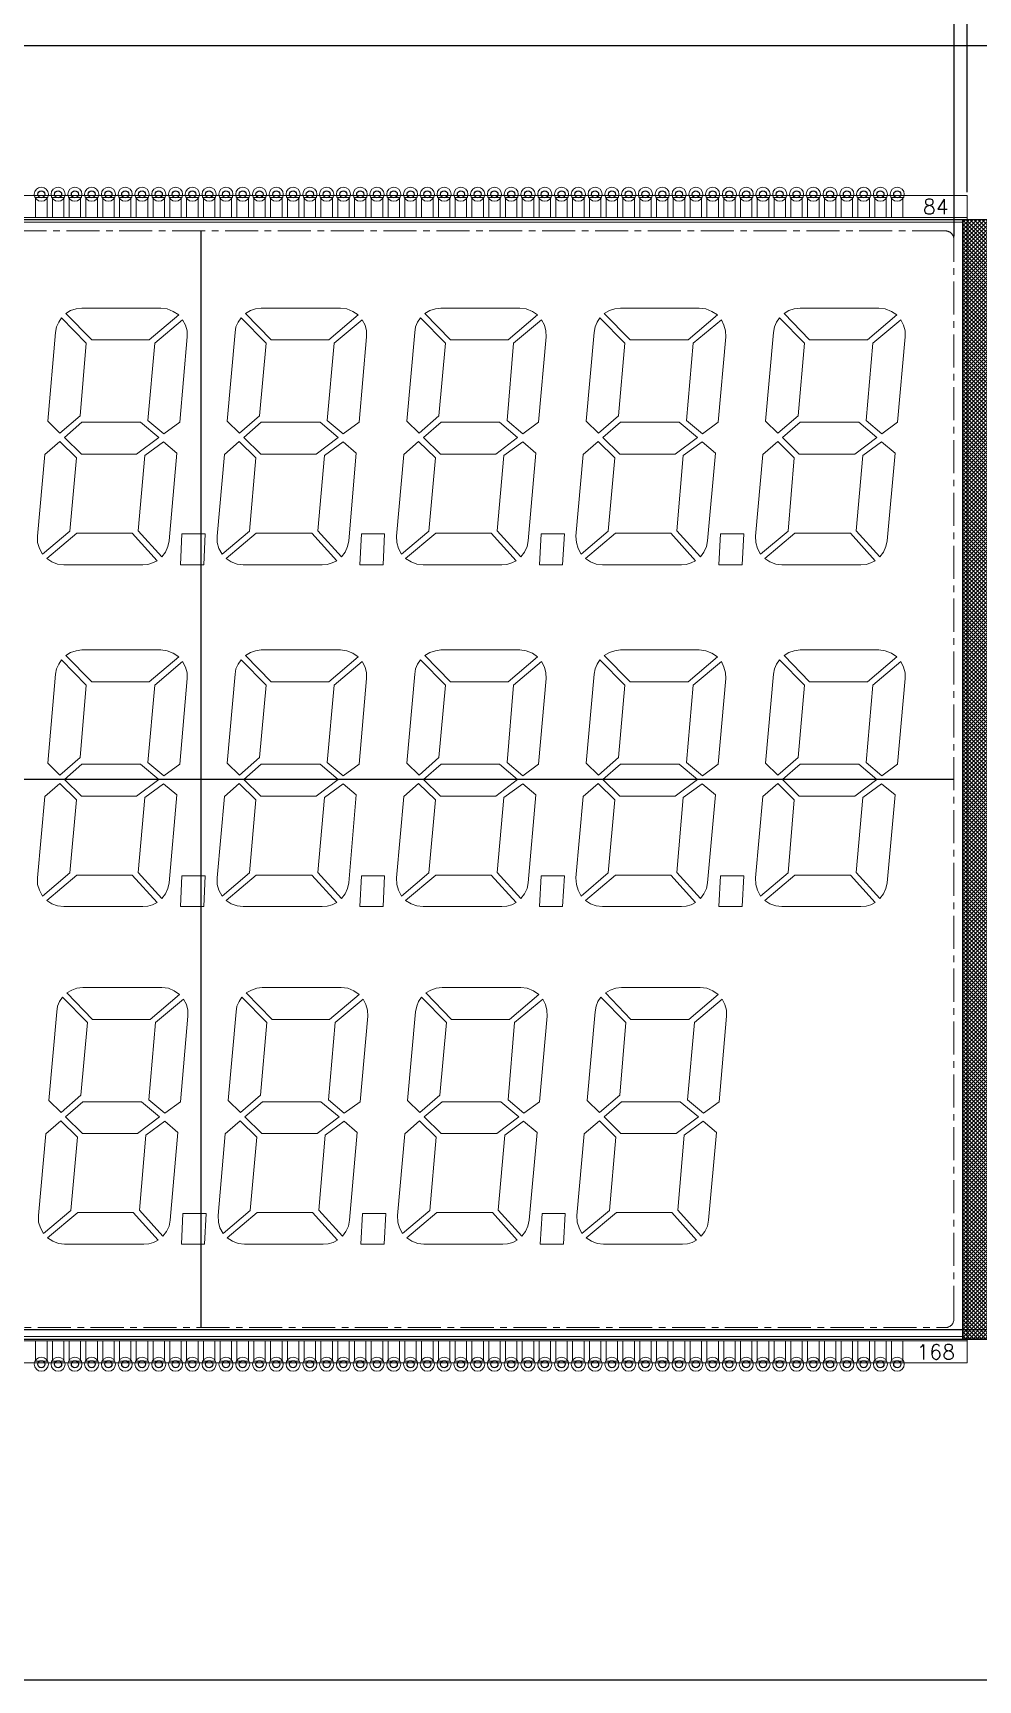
# Model space of a CAD drawing. Header units: millimetres. Extents: x 177 to 2090, y 1120 to 1614.
# Drawn here: x 426.7 to 533.9, y 1328.9 to 1515.9 of the extents above; entities that cross this region are included whole.
import ezdxf
from ezdxf.enums import TextEntityAlignment as Align

# ---------------------------------------------------------------- set-up
doc = ezdxf.new("R2010")
doc.units = ezdxf.units.MM
doc.header["$LTSCALE"] = 3
doc.header["$PDMODE"] = 35
doc.linetypes.add('CENTER', pattern=[2, 1.25, -0.25, 0.25, -0.25])
doc.layers.get('0').update_dxf_attribs({"lineweight": 15})
for name, color, linetype in [('BL', 2, 'Continuous'), ('DIM', 4, 'Continuous'), ('PCB', 3, 'Continuous')]:
    doc.layers.add(name, color=color, linetype=linetype)
doc.styles.add('romans', font='romans.shx')
doc.dimstyles.new('DIM', dxfattribs={"dimtxt": 0.65, "dimasz": 0.52, "dimexe": 0.1625, "dimexo": 0.1625, "dimgap": 0.2, "dimtad": 0, "dimzin": 0, "dimdsep": 46, "dimtxsty": 'romans', "dimcen": 0, "dimclrd": 256, "dimclre": 256, "dimclrt": 256, "dimadec": 0, "dimazin": 0, "dimtfac": 1, "dimtofl": 0, "dimtmove": 0, "dimatfit": 0, "dimfxl": 0, "dimtolj": 1, "dimtzin": 0, "dimlwd": -1, "dimlwe": -1, "dimarcsym": 0})

# ---------------------------------------------------------------- blocks, each defined once
blk = doc.blocks.new('*D77')
at = {"layer": 'Defpoints', "color": 0, "ltscale": 0.5}
for p in [(531.21, 1520.69), (360.21, 1492.43), (531.21, 1492.43)]:
    blk.add_point(p, dxfattribs=at)
at = {"layer": 'DIM', "ltscale": 0.5}
for p, q in [((360.21, 1492.81), (360.21, 1521.06)), ((361.41, 1520.69), (441.8, 1520.69)), ((530.01, 1520.69), (449.61, 1520.69)), ((531.21, 1492.81), (531.21, 1521.06))]:
    blk.add_line(p, q, dxfattribs=at)
for points in [[(361.41, 1520.89), (361.41, 1520.49), (360.21, 1520.69)], [(530.01, 1520.89), (530.01, 1520.49), (531.21, 1520.69)]]:
    blk.add_solid(points, dxfattribs=at)
at = {"layer": 'DIM', "ltscale": 0.5, "insert": (445.71, 1520.69), "char_height": 1.5, "attachment_point": 5, "style": 'romans'}
blk.add_mtext('\\A1;171.00', dxfattribs=at)
blk = doc.blocks.new('*D78')
at = {"layer": 'Defpoints', "color": 0, "ltscale": 0.5}
for p in [(532.71, 1527.43), (358.71, 1497.43), (532.71, 1497.43)]:
    blk.add_point(p, dxfattribs=at)
at = {"layer": 'DIM', "ltscale": 0.5}
for p, q in [((358.71, 1497.81), (358.71, 1527.81)), ((532.71, 1497.81), (532.71, 1527.81)), ((359.91, 1527.43), (441.8, 1527.43)), ((531.51, 1527.43), (449.61, 1527.43))]:
    blk.add_line(p, q, dxfattribs=at)
for points in [[(359.91, 1527.63), (359.91, 1527.23), (358.71, 1527.43)], [(531.51, 1527.63), (531.51, 1527.23), (532.71, 1527.43)]]:
    blk.add_solid(points, dxfattribs=at)
at = {"layer": 'DIM', "ltscale": 0.5, "insert": (445.71, 1527.43), "char_height": 1.5, "attachment_point": 5, "style": 'romans'}
blk.add_mtext('\\A1;174.00', dxfattribs=at)
blk = doc.blocks.new('*D79')
at = {"layer": 'Defpoints', "color": 0, "ltscale": 0.5}
for p in [(546.71, 1530.95), (344.71, 1514.43), (546.71, 1514.43)]:
    blk.add_point(p, dxfattribs=at)
at = {"layer": 'DIM', "ltscale": 0.5}
for p, q in [((344.71, 1514.81), (344.71, 1531.32)), ((546.71, 1514.81), (546.71, 1531.32)), ((345.91, 1530.95), (441.69, 1530.95)), ((545.51, 1530.95), (449.72, 1530.95))]:
    blk.add_line(p, q, dxfattribs=at)
for points in [[(345.91, 1531.15), (345.91, 1530.75), (344.71, 1530.95)], [(545.51, 1531.15), (545.51, 1530.75), (546.71, 1530.95)]]:
    blk.add_solid(points, dxfattribs=at)
at = {"layer": 'DIM', "ltscale": 0.5, "insert": (445.71, 1530.95), "char_height": 1.5, "attachment_point": 5, "style": 'romans'}
blk.add_mtext('\\A1;202.00', dxfattribs=at)
blk = doc.blocks.new('*D84')
at = {"layer": 'Defpoints', "color": 0, "ltscale": 0.5}
for p in [(543.21, 1524), (348.21, 1494.73), (543.21, 1494.73)]:
    blk.add_point(p, dxfattribs=at)
at = {"layer": 'DIM', "ltscale": 0.5}
for p, q in [((348.21, 1495.11), (348.21, 1524.37)), ((349.41, 1524), (441.8, 1524)), ((542.01, 1524), (449.61, 1524)), ((543.21, 1495.11), (543.21, 1524.37))]:
    blk.add_line(p, q, dxfattribs=at)
for points in [[(349.41, 1524.2), (349.41, 1523.8), (348.21, 1524)], [(542.01, 1524.2), (542.01, 1523.8), (543.21, 1524)]]:
    blk.add_solid(points, dxfattribs=at)
at = {"layer": 'DIM', "ltscale": 0.5, "insert": (445.71, 1524), "char_height": 1.5, "attachment_point": 5, "style": 'romans'}
blk.add_mtext('\\A1;195.00', dxfattribs=at)

msp = doc.modelspace()

# ---------------------------------------------------------------- hatches: boundary and pattern name
at = {"layer": 'BL', "ltscale": 0.5}
h = msp.add_hatch(dxfattribs=at)
h.set_pattern_fill('ANSI37', color=6, scale=0.1, style=0)
h.paths.add_polyline_path([(359.207, 1367.634), (348.207, 1367.634), (348.207, 1494.734), (359.207, 1494.734)])
h.paths.add_polyline_path([(532.207, 1494.734), (543.207, 1494.734), (543.207, 1367.634), (532.207, 1367.634)])

# ---------------------------------------------------------------- linework, layer by layer
for p, q in [((358.707, 1497.434), (532.707, 1497.434)), ((532.707, 1497.434), (532.707, 1364.934)), ((532.707, 1364.934), (358.707, 1364.934))]:
    msp.add_line(p, q)
for points in [[(426.957, 1497.234), (426.957, 1494.934), (428.257, 1494.934), (428.257, 1497.234)], [(428.862, 1497.234), (428.862, 1494.934), (430.162, 1494.934), (430.162, 1497.234)], [(430.767, 1497.234), (430.767, 1494.934), (432.067, 1494.934), (432.067, 1497.234)], [(432.672, 1497.234), (432.672, 1494.934), (433.972, 1494.934), (433.972, 1497.234)], [(434.577, 1497.234), (434.577, 1494.934), (435.877, 1494.934), (435.877, 1497.234)], [(436.482, 1497.234), (436.482, 1494.934), (437.782, 1494.934), (437.782, 1497.234)], [(438.387, 1497.234), (438.387, 1494.934), (439.687, 1494.934), (439.687, 1497.234)], [(440.292, 1497.234), (440.292, 1494.934), (441.592, 1494.934), (441.592, 1497.234)], [(442.197, 1497.234), (442.197, 1494.934), (443.497, 1494.934), (443.497, 1497.234)], [(444.102, 1497.234), (444.102, 1494.934), (445.402, 1494.934), (445.402, 1497.234)], [(446.007, 1497.234), (446.007, 1494.934), (447.307, 1494.934), (447.307, 1497.234)], [(447.912, 1497.234), (447.912, 1494.934), (449.212, 1494.934), (449.212, 1497.234)], [(449.817, 1497.234), (449.817, 1494.934), (451.117, 1494.934), (451.117, 1497.234)], [(451.722, 1497.234), (451.722, 1494.934), (453.022, 1494.934), (453.022, 1497.234)], [(453.627, 1497.234), (453.627, 1494.934), (454.927, 1494.934), (454.927, 1497.234)], [(455.532, 1497.234), (455.532, 1494.934), (456.832, 1494.934), (456.832, 1497.234)], [(457.437, 1497.234), (457.437, 1494.934), (458.737, 1494.934), (458.737, 1497.234)], [(459.342, 1497.234), (459.342, 1494.934), (460.642, 1494.934), (460.642, 1497.234)], [(461.247, 1497.234), (461.247, 1494.934), (462.547, 1494.934), (462.547, 1497.234)], [(463.152, 1497.234), (463.152, 1494.934), (464.452, 1494.934), (464.452, 1497.234)], [(465.057, 1497.234), (465.057, 1494.934), (466.357, 1494.934), (466.357, 1497.234)], [(466.962, 1497.234), (466.962, 1494.934), (468.262, 1494.934), (468.262, 1497.234)], [(468.867, 1497.234), (468.867, 1494.934), (470.167, 1494.934), (470.167, 1497.234)], [(470.772, 1497.234), (470.772, 1494.934), (472.072, 1494.934), (472.072, 1497.234)], [(472.677, 1497.234), (472.677, 1494.934), (473.977, 1494.934), (473.977, 1497.234)], [(474.582, 1497.234), (474.582, 1494.934), (475.882, 1494.934), (475.882, 1497.234)], [(476.487, 1497.234), (476.487, 1494.934), (477.787, 1494.934), (477.787, 1497.234)], [(478.392, 1497.234), (478.392, 1494.934), (479.692, 1494.934), (479.692, 1497.234)], [(480.297, 1497.234), (480.297, 1494.934), (481.597, 1494.934), (481.597, 1497.234)], [(482.202, 1497.234), (482.202, 1494.934), (483.502, 1494.934), (483.502, 1497.234)], [(484.107, 1497.234), (484.107, 1494.934), (485.407, 1494.934), (485.407, 1497.234)], [(486.012, 1497.234), (486.012, 1494.934), (487.312, 1494.934), (487.312, 1497.234)], [(487.917, 1497.234), (487.917, 1494.934), (489.217, 1494.934), (489.217, 1497.234)], [(489.822, 1497.234), (489.822, 1494.934), (491.122, 1494.934), (491.122, 1497.234)], [(491.727, 1497.234), (491.727, 1494.934), (493.027, 1494.934), (493.027, 1497.234)], [(493.632, 1497.234), (493.632, 1494.934), (494.932, 1494.934), (494.932, 1497.234)], [(495.537, 1497.234), (495.537, 1494.934), (496.837, 1494.934), (496.837, 1497.234)], [(497.442, 1497.234), (497.442, 1494.934), (498.742, 1494.934), (498.742, 1497.234)], [(499.347, 1497.234), (499.347, 1494.934), (500.647, 1494.934), (500.647, 1497.234)], [(501.252, 1497.234), (501.252, 1494.934), (502.552, 1494.934), (502.552, 1497.234)], [(503.157, 1497.234), (503.157, 1494.934), (504.457, 1494.934), (504.457, 1497.234)], [(505.062, 1497.234), (505.062, 1494.934), (506.362, 1494.934), (506.362, 1497.234)], [(506.967, 1497.234), (506.967, 1494.934), (508.267, 1494.934), (508.267, 1497.234)], [(508.872, 1497.234), (508.872, 1494.934), (510.172, 1494.934), (510.172, 1497.234)], [(510.777, 1497.234), (510.777, 1494.934), (512.077, 1494.934), (512.077, 1497.234)], [(512.682, 1497.234), (512.682, 1494.934), (513.982, 1494.934), (513.982, 1497.234)], [(514.587, 1497.234), (514.587, 1494.934), (515.887, 1494.934), (515.887, 1497.234)], [(516.492, 1497.234), (516.492, 1494.934), (517.792, 1494.934), (517.792, 1497.234)], [(518.397, 1497.234), (518.397, 1494.934), (519.697, 1494.934), (519.697, 1497.234)], [(520.302, 1497.234), (520.302, 1494.934), (521.602, 1494.934), (521.602, 1497.234)], [(522.207, 1497.234), (522.207, 1494.934), (523.507, 1494.934), (523.507, 1497.234)], [(524.112, 1497.234), (524.112, 1494.934), (525.412, 1494.934), (525.412, 1497.234)], [(359.207, 1367.934), (359.207, 1494.434), (532.207, 1494.434), (532.207, 1367.934)], [(442.58, 1484.295), (441.88, 1484.583), (441.181, 1484.665), (432.21, 1484.665), (431.551, 1484.583), (430.934, 1484.377), (430.399, 1484.048), (433.321, 1481.044), (439.864, 1481.044), (443.197, 1483.883)], [(463.567, 1483.883), (462.95, 1484.295), (462.291, 1484.583), (461.55, 1484.665), (452.58, 1484.665), (451.921, 1484.583), (451.345, 1484.377), (450.769, 1484.048), (453.691, 1481.044), (460.234, 1481.044)], [(483.361, 1484.295), (482.661, 1484.583), (481.92, 1484.665), (472.949, 1484.665), (472.332, 1484.583), (471.715, 1484.377), (471.139, 1484.048), (474.06, 1481.044), (480.603, 1481.044), (483.937, 1483.883)], [(503.731, 1484.295), (503.031, 1484.583), (502.29, 1484.665), (493.36, 1484.665), (492.702, 1484.583), (492.085, 1484.377), (491.508, 1484.048), (494.43, 1481.044), (501.015, 1481.044), (504.348, 1483.883)], [(524.1, 1484.295), (523.401, 1484.583), (522.66, 1484.665), (513.73, 1484.665), (513.072, 1484.583), (512.454, 1484.377), (511.92, 1484.048), (514.8, 1481.044), (521.384, 1481.044), (524.717, 1483.883)], [(428.341, 1471.826), (429.699, 1470.468), (432.004, 1472.443), (432.703, 1480.674), (429.905, 1483.554), (429.576, 1483.06), (429.329, 1482.525), (429.206, 1481.908)], [(439.699, 1471.908), (440.481, 1480.674), (443.65, 1483.348), (443.979, 1482.731), (444.143, 1482.073), (444.143, 1481.414), (443.32, 1471.703), (441.51, 1470.386)], [(452.374, 1472.443), (453.114, 1480.674), (450.275, 1483.554), (449.946, 1483.06), (449.699, 1482.525), (449.617, 1481.908), (448.711, 1471.826), (450.11, 1470.468)], [(463.69, 1471.703), (461.88, 1470.386), (460.069, 1471.908), (460.851, 1480.674), (464.02, 1483.348), (464.349, 1482.731), (464.513, 1482.073), (464.513, 1481.414)], [(469.081, 1471.826), (470.48, 1470.468), (472.744, 1472.443), (473.484, 1480.674), (470.645, 1483.554), (470.316, 1483.06), (470.069, 1482.525), (469.986, 1481.908)], [(480.48, 1471.908), (481.221, 1480.674), (484.389, 1483.348), (484.719, 1482.731), (484.883, 1482.073), (484.924, 1481.414), (484.06, 1471.703), (482.249, 1470.386)], [(493.114, 1472.443), (493.854, 1480.674), (491.015, 1483.554), (490.686, 1483.06), (490.48, 1482.525), (490.356, 1481.908), (489.451, 1471.826), (490.85, 1470.468)], [(500.85, 1471.908), (501.591, 1480.674), (504.801, 1483.348), (505.089, 1482.731), (505.253, 1482.073), (505.294, 1481.414), (504.43, 1471.703), (502.661, 1470.386)], [(513.524, 1472.443), (514.224, 1480.674), (511.384, 1483.554), (511.055, 1483.06), (510.85, 1482.525), (510.726, 1481.908), (509.821, 1471.826), (511.22, 1470.468)], [(524.8, 1471.703), (523.03, 1470.386), (521.22, 1471.908), (522.001, 1480.674), (525.17, 1483.348), (525.458, 1482.731), (525.664, 1482.073), (525.664, 1481.414)], [(438.876, 1471.703), (432.21, 1471.703), (430.234, 1469.974), (432.168, 1468.081), (438.423, 1468.081), (440.934, 1469.974)], [(459.246, 1471.703), (452.58, 1471.703), (450.604, 1469.974), (452.538, 1468.081), (458.793, 1468.081), (461.304, 1469.974)], [(479.616, 1471.703), (472.991, 1471.703), (470.974, 1469.974), (472.908, 1468.081), (479.204, 1468.081), (481.673, 1469.974)], [(500.027, 1471.703), (493.36, 1471.703), (491.344, 1469.974), (493.278, 1468.081), (499.574, 1468.081), (502.084, 1469.974)], [(520.397, 1471.703), (513.73, 1471.703), (511.755, 1469.974), (513.648, 1468.081), (519.944, 1468.081), (522.454, 1469.974)], [(427.724, 1456.723), (427.395, 1457.382), (427.189, 1458.04), (427.189, 1458.781), (428.012, 1468.04), (429.699, 1469.521), (431.592, 1467.67), (430.852, 1459.357)], [(442.991, 1468.205), (441.469, 1469.48), (439.37, 1467.917), (438.588, 1459.398), (441.304, 1456.435), (441.716, 1456.97), (441.962, 1457.588), (442.127, 1458.246)], [(448.135, 1456.723), (447.765, 1457.382), (447.559, 1458.04), (447.559, 1458.781), (448.382, 1468.04), (450.069, 1469.521), (451.962, 1467.67), (451.222, 1459.357)], [(463.361, 1468.205), (461.88, 1469.48), (459.74, 1467.917), (458.999, 1459.398), (461.674, 1456.435), (462.085, 1456.97), (462.373, 1457.588), (462.497, 1458.246)], [(468.505, 1456.723), (468.135, 1457.382), (467.97, 1458.04), (467.929, 1458.781), (468.752, 1468.04), (470.439, 1469.521), (472.332, 1467.67), (471.591, 1459.357)], [(483.731, 1468.205), (482.249, 1469.48), (480.11, 1467.917), (479.369, 1459.398), (482.044, 1456.435), (482.455, 1456.97), (482.743, 1457.588), (482.867, 1458.246)], [(488.875, 1456.723), (488.546, 1457.382), (488.34, 1458.04), (488.299, 1458.781), (489.122, 1468.04), (490.809, 1469.521), (492.702, 1467.67), (491.961, 1459.357)], [(504.142, 1468.205), (502.619, 1469.48), (500.479, 1467.917), (499.739, 1459.398), (502.413, 1456.435), (502.825, 1456.97), (503.113, 1457.588), (503.237, 1458.246)], [(509.245, 1456.723), (508.916, 1457.382), (508.71, 1458.04), (508.669, 1458.781), (509.492, 1468.04), (511.22, 1469.521), (513.072, 1467.67), (512.372, 1459.357)], [(522.783, 1456.435), (523.195, 1456.97), (523.483, 1457.588), (523.607, 1458.246), (524.512, 1468.205), (522.989, 1469.48), (520.849, 1467.917), (520.109, 1459.398)], [(430.152, 1455.53), (439.123, 1455.53), (439.699, 1455.571), (440.234, 1455.736), (440.769, 1455.983), (437.93, 1459.11), (431.633, 1459.11), (428.218, 1456.23), (428.794, 1455.859), (429.452, 1455.612)], [(446.201, 1459.028), (446.036, 1455.53), (443.403, 1455.53), (443.567, 1459.028)], [(460.604, 1455.736), (461.139, 1455.983), (458.299, 1459.11), (452.003, 1459.11), (448.588, 1456.23), (449.164, 1455.859), (449.822, 1455.612), (450.522, 1455.53), (459.493, 1455.53), (460.069, 1455.571)], [(466.571, 1459.028), (466.406, 1455.53), (463.773, 1455.53), (463.937, 1459.028)], [(470.933, 1455.53), (479.863, 1455.53), (480.439, 1455.571), (481.015, 1455.736), (481.509, 1455.983), (478.669, 1459.11), (472.373, 1459.11), (468.958, 1456.23), (469.575, 1455.859), (470.233, 1455.612)], [(486.982, 1459.028), (486.776, 1455.53), (484.143, 1455.53), (484.348, 1459.028)], [(491.303, 1455.53), (500.274, 1455.53), (500.809, 1455.571), (501.385, 1455.736), (501.879, 1455.983), (499.08, 1459.11), (492.784, 1459.11), (489.369, 1456.23), (489.945, 1455.859), (490.603, 1455.612)], [(507.352, 1459.028), (507.146, 1455.53), (504.512, 1455.53), (504.718, 1459.028)], [(511.672, 1455.53), (520.643, 1455.53), (521.22, 1455.571), (521.755, 1455.736), (522.249, 1455.983), (519.45, 1459.11), (513.154, 1459.11), (509.738, 1456.23), (510.314, 1455.859), (510.973, 1455.612)], [(442.58, 1445.489), (441.88, 1445.777), (441.181, 1445.859), (432.21, 1445.859), (431.551, 1445.777), (430.934, 1445.571), (430.399, 1445.242), (433.321, 1442.238), (439.864, 1442.238), (443.197, 1445.077)], [(463.567, 1445.077), (462.95, 1445.489), (462.291, 1445.777), (461.55, 1445.859), (452.58, 1445.859), (451.921, 1445.777), (451.345, 1445.571), (450.769, 1445.242), (453.691, 1442.238), (460.234, 1442.238)], [(483.361, 1445.489), (482.661, 1445.777), (481.92, 1445.859), (472.949, 1445.859), (472.332, 1445.777), (471.715, 1445.571), (471.139, 1445.242), (474.06, 1442.238), (480.603, 1442.238), (483.937, 1445.077)], [(503.731, 1445.489), (503.031, 1445.777), (502.29, 1445.859), (493.36, 1445.859), (492.702, 1445.777), (492.085, 1445.571), (491.508, 1445.242), (494.43, 1442.238), (501.015, 1442.238), (504.348, 1445.077)], [(524.1, 1445.489), (523.401, 1445.777), (522.66, 1445.859), (513.73, 1445.859), (513.072, 1445.777), (512.454, 1445.571), (511.92, 1445.242), (514.8, 1442.238), (521.384, 1442.238), (524.717, 1445.077)], [(428.341, 1433.02), (429.699, 1431.662), (432.004, 1433.638), (432.703, 1441.868), (429.905, 1444.748), (429.576, 1444.255), (429.329, 1443.719), (429.206, 1443.102)], [(439.699, 1433.102), (440.481, 1441.868), (443.65, 1444.543), (443.979, 1443.925), (444.143, 1443.267), (444.143, 1442.609), (443.32, 1432.897), (441.51, 1431.58)], [(452.374, 1433.638), (453.114, 1441.868), (450.275, 1444.748), (449.946, 1444.255), (449.699, 1443.719), (449.617, 1443.102), (448.711, 1433.02), (450.11, 1431.662)], [(463.69, 1432.897), (461.88, 1431.58), (460.069, 1433.102), (460.851, 1441.868), (464.02, 1444.543), (464.349, 1443.925), (464.513, 1443.267), (464.513, 1442.609)], [(469.081, 1433.02), (470.48, 1431.662), (472.744, 1433.638), (473.484, 1441.868), (470.645, 1444.748), (470.316, 1444.255), (470.069, 1443.719), (469.986, 1443.102)], [(480.48, 1433.102), (481.221, 1441.868), (484.389, 1444.543), (484.719, 1443.925), (484.883, 1443.267), (484.924, 1442.609), (484.06, 1432.897), (482.249, 1431.58)], [(493.114, 1433.638), (493.854, 1441.868), (491.015, 1444.748), (490.686, 1444.255), (490.48, 1443.719), (490.356, 1443.102), (489.451, 1433.02), (490.85, 1431.662)], [(500.85, 1433.102), (501.591, 1441.868), (504.801, 1444.543), (505.089, 1443.925), (505.253, 1443.267), (505.294, 1442.609), (504.43, 1432.897), (502.661, 1431.58)], [(513.524, 1433.638), (514.224, 1441.868), (511.384, 1444.748), (511.055, 1444.255), (510.85, 1443.719), (510.726, 1443.102), (509.821, 1433.02), (511.22, 1431.662)], [(524.8, 1432.897), (523.03, 1431.58), (521.22, 1433.102), (522.001, 1441.868), (525.17, 1444.543), (525.458, 1443.925), (525.664, 1443.267), (525.664, 1442.609)], [(438.876, 1432.897), (432.21, 1432.897), (430.234, 1431.168), (432.168, 1429.275), (438.423, 1429.275), (440.934, 1431.168)], [(459.246, 1432.897), (452.58, 1432.897), (450.604, 1431.168), (452.538, 1429.275), (458.793, 1429.275), (461.304, 1431.168)], [(479.616, 1432.897), (472.991, 1432.897), (470.974, 1431.168), (472.908, 1429.275), (479.204, 1429.275), (481.673, 1431.168)], [(500.027, 1432.897), (493.36, 1432.897), (491.344, 1431.168), (493.278, 1429.275), (499.574, 1429.275), (502.084, 1431.168)], [(520.397, 1432.897), (513.73, 1432.897), (511.755, 1431.168), (513.648, 1429.275), (519.944, 1429.275), (522.454, 1431.168)], [(427.724, 1417.918), (427.395, 1418.576), (427.189, 1419.235), (427.189, 1419.975), (428.012, 1429.234), (429.699, 1430.716), (431.592, 1428.864), (430.852, 1420.551)], [(442.991, 1429.399), (441.469, 1430.675), (439.37, 1429.111), (438.588, 1420.593), (441.304, 1417.63), (441.716, 1418.165), (441.962, 1418.782), (442.127, 1419.44)], [(448.135, 1417.918), (447.765, 1418.576), (447.559, 1419.235), (447.559, 1419.975), (448.382, 1429.234), (450.069, 1430.716), (451.962, 1428.864), (451.222, 1420.551)], [(463.361, 1429.399), (461.88, 1430.675), (459.74, 1429.111), (458.999, 1420.593), (461.674, 1417.63), (462.085, 1418.165), (462.373, 1418.782), (462.497, 1419.44)], [(468.505, 1417.918), (468.135, 1418.576), (467.97, 1419.235), (467.929, 1419.975), (468.752, 1429.234), (470.439, 1430.716), (472.332, 1428.864), (471.591, 1420.551)], [(483.731, 1429.399), (482.249, 1430.675), (480.11, 1429.111), (479.369, 1420.593), (482.044, 1417.63), (482.455, 1418.165), (482.743, 1418.782), (482.867, 1419.44)], [(488.875, 1417.918), (488.546, 1418.576), (488.34, 1419.235), (488.299, 1419.975), (489.122, 1429.234), (490.809, 1430.716), (492.702, 1428.864), (491.961, 1420.551)], [(504.142, 1429.399), (502.619, 1430.675), (500.479, 1429.111), (499.739, 1420.593), (502.413, 1417.63), (502.825, 1418.165), (503.113, 1418.782), (503.237, 1419.44)], [(509.245, 1417.918), (508.916, 1418.576), (508.71, 1419.235), (508.669, 1419.975), (509.492, 1429.234), (511.22, 1430.716), (513.072, 1428.864), (512.372, 1420.551)], [(522.783, 1417.63), (523.195, 1418.165), (523.483, 1418.782), (523.607, 1419.44), (524.512, 1429.399), (522.989, 1430.675), (520.849, 1429.111), (520.109, 1420.593)], [(430.152, 1416.724), (439.123, 1416.724), (439.699, 1416.766), (440.234, 1416.93), (440.769, 1417.177), (437.93, 1420.305), (431.633, 1420.305), (428.218, 1417.424), (428.794, 1417.054), (429.452, 1416.807)], [(446.201, 1420.222), (446.036, 1416.724), (443.403, 1416.724), (443.567, 1420.222)], [(460.604, 1416.93), (461.139, 1417.177), (458.299, 1420.305), (452.003, 1420.305), (448.588, 1417.424), (449.164, 1417.054), (449.822, 1416.807), (450.522, 1416.724), (459.493, 1416.724), (460.069, 1416.766)], [(466.571, 1420.222), (466.406, 1416.724), (463.773, 1416.724), (463.937, 1420.222)], [(470.933, 1416.724), (479.863, 1416.724), (480.439, 1416.766), (481.015, 1416.93), (481.509, 1417.177), (478.669, 1420.305), (472.373, 1420.305), (468.958, 1417.424), (469.575, 1417.054), (470.233, 1416.807)], [(486.982, 1420.222), (486.776, 1416.724), (484.143, 1416.724), (484.348, 1420.222)], [(491.303, 1416.724), (500.274, 1416.724), (500.809, 1416.766), (501.385, 1416.93), (501.879, 1417.177), (499.08, 1420.305), (492.784, 1420.305), (489.369, 1417.424), (489.945, 1417.054), (490.603, 1416.807)], [(507.352, 1420.222), (507.146, 1416.724), (504.512, 1416.724), (504.718, 1420.222)], [(511.672, 1416.724), (520.643, 1416.724), (521.22, 1416.766), (521.755, 1416.93), (522.249, 1417.177), (519.45, 1420.305), (513.154, 1420.305), (509.738, 1417.424), (510.314, 1417.054), (510.973, 1416.807)], [(432.107, 1395.326), (432.847, 1403.556), (430.008, 1406.437), (429.679, 1405.943), (429.432, 1405.408), (429.35, 1404.791), (428.444, 1394.708), (429.844, 1393.35)], [(443.3, 1406.766), (442.683, 1407.177), (442.024, 1407.465), (441.284, 1407.548), (432.313, 1407.548), (431.654, 1407.465), (431.078, 1407.26), (430.502, 1406.93), (433.424, 1403.927), (439.967, 1403.927)], [(443.423, 1394.585), (441.613, 1393.268), (439.802, 1394.791), (440.584, 1403.556), (443.753, 1406.231), (444.082, 1405.614), (444.246, 1404.955), (444.246, 1404.297)], [(448.814, 1394.708), (450.213, 1393.35), (452.477, 1395.326), (453.217, 1403.556), (450.378, 1406.437), (450.049, 1405.943), (449.802, 1405.408), (449.72, 1404.791)], [(463.094, 1407.177), (462.394, 1407.465), (461.653, 1407.548), (452.682, 1407.548), (452.065, 1407.465), (451.448, 1407.26), (450.872, 1406.93), (453.793, 1403.927), (460.337, 1403.927), (463.67, 1406.766)], [(460.213, 1394.791), (460.954, 1403.556), (464.122, 1406.231), (464.452, 1405.614), (464.616, 1404.955), (464.657, 1404.297), (463.793, 1394.585), (461.983, 1393.268)], [(472.847, 1395.326), (473.587, 1403.556), (470.748, 1406.437), (470.419, 1405.943), (470.213, 1405.408), (470.09, 1404.791), (469.184, 1394.708), (470.583, 1393.35)], [(483.464, 1407.177), (482.764, 1407.465), (482.023, 1407.548), (473.094, 1407.548), (472.435, 1407.465), (471.818, 1407.26), (471.242, 1406.93), (474.163, 1403.927), (480.748, 1403.927), (484.081, 1406.766)], [(480.583, 1394.791), (481.324, 1403.556), (484.534, 1406.231), (484.822, 1405.614), (484.986, 1404.955), (485.027, 1404.297), (484.163, 1394.585), (482.394, 1393.268)], [(493.258, 1395.326), (493.957, 1403.556), (491.118, 1406.437), (490.788, 1405.943), (490.583, 1405.408), (490.459, 1404.791), (489.554, 1394.708), (490.953, 1393.35)], [(503.833, 1407.177), (503.134, 1407.465), (502.393, 1407.548), (493.463, 1407.548), (492.805, 1407.465), (492.188, 1407.26), (491.653, 1406.93), (494.533, 1403.927), (501.117, 1403.927), (504.451, 1406.766)], [(504.533, 1394.585), (502.763, 1393.268), (500.953, 1394.791), (501.735, 1403.556), (504.903, 1406.231), (505.191, 1405.614), (505.397, 1404.955), (505.397, 1404.297)], [(438.979, 1394.585), (432.313, 1394.585), (430.337, 1392.857), (432.271, 1390.964), (438.526, 1390.964), (441.037, 1392.857)], [(459.349, 1394.585), (452.724, 1394.585), (450.707, 1392.857), (452.641, 1390.964), (458.937, 1390.964), (461.407, 1392.857)], [(479.76, 1394.585), (473.094, 1394.585), (471.077, 1392.857), (473.011, 1390.964), (479.307, 1390.964), (481.817, 1392.857)], [(500.13, 1394.585), (493.463, 1394.585), (491.488, 1392.857), (493.381, 1390.964), (499.677, 1390.964), (502.187, 1392.857)], [(427.868, 1379.606), (427.498, 1380.265), (427.292, 1380.923), (427.292, 1381.664), (428.115, 1390.923), (429.802, 1392.404), (431.695, 1390.552), (430.955, 1382.24)], [(443.094, 1391.087), (441.613, 1392.363), (439.473, 1390.799), (438.732, 1382.281), (441.407, 1379.318), (441.818, 1379.853), (442.107, 1380.47), (442.23, 1381.129)], [(448.238, 1379.606), (447.868, 1380.265), (447.703, 1380.923), (447.662, 1381.664), (448.485, 1390.923), (450.172, 1392.404), (452.065, 1390.552), (451.325, 1382.24)], [(463.464, 1391.087), (461.983, 1392.363), (459.843, 1390.799), (459.102, 1382.281), (461.777, 1379.318), (462.188, 1379.853), (462.477, 1380.47), (462.6, 1381.129)], [(468.608, 1379.606), (468.279, 1380.265), (468.073, 1380.923), (468.032, 1381.664), (468.855, 1390.923), (470.542, 1392.404), (472.435, 1390.552), (471.694, 1382.24)], [(483.875, 1391.087), (482.353, 1392.363), (480.213, 1390.799), (479.472, 1382.281), (482.147, 1379.318), (482.558, 1379.853), (482.846, 1380.47), (482.97, 1381.129)], [(488.978, 1379.606), (488.649, 1380.265), (488.443, 1380.923), (488.402, 1381.664), (489.225, 1390.923), (490.953, 1392.404), (492.805, 1390.552), (492.105, 1382.24)], [(502.517, 1379.318), (502.928, 1379.853), (503.216, 1380.47), (503.34, 1381.129), (504.245, 1391.087), (502.722, 1392.363), (500.583, 1390.799), (499.842, 1382.281)], [(440.337, 1378.618), (440.872, 1378.865), (438.033, 1381.993), (431.736, 1381.993), (428.321, 1379.112), (428.897, 1378.742), (429.556, 1378.495), (430.255, 1378.413), (439.226, 1378.413), (439.802, 1378.454)], [(446.304, 1381.911), (446.139, 1378.413), (443.506, 1378.413), (443.67, 1381.911)], [(450.666, 1378.413), (459.596, 1378.413), (460.172, 1378.454), (460.748, 1378.618), (461.242, 1378.865), (458.403, 1381.993), (452.106, 1381.993), (448.691, 1379.112), (449.308, 1378.742), (449.967, 1378.495)], [(466.715, 1381.911), (466.509, 1378.413), (463.876, 1378.413), (464.081, 1381.911)], [(471.036, 1378.413), (480.007, 1378.413), (480.542, 1378.454), (481.118, 1378.618), (481.612, 1378.865), (478.813, 1381.993), (472.518, 1381.993), (469.102, 1379.112), (469.678, 1378.742), (470.336, 1378.495)], [(487.085, 1381.911), (486.879, 1378.413), (484.245, 1378.413), (484.451, 1381.911)], [(491.406, 1378.413), (500.377, 1378.413), (500.953, 1378.454), (501.488, 1378.618), (501.982, 1378.865), (499.183, 1381.993), (492.887, 1381.993), (489.472, 1379.112), (490.048, 1378.742), (490.706, 1378.495)], [(426.957, 1365.134), (426.957, 1367.434), (428.257, 1367.434), (428.257, 1365.134)], [(428.862, 1365.134), (428.862, 1367.434), (430.162, 1367.434), (430.162, 1365.134)], [(430.767, 1365.134), (430.767, 1367.434), (432.067, 1367.434), (432.067, 1365.134)], [(432.672, 1365.134), (432.672, 1367.434), (433.972, 1367.434), (433.972, 1365.134)], [(434.577, 1365.134), (434.577, 1367.434), (435.877, 1367.434), (435.877, 1365.134)], [(436.482, 1365.134), (436.482, 1367.434), (437.782, 1367.434), (437.782, 1365.134)], [(438.387, 1365.134), (438.387, 1367.434), (439.687, 1367.434), (439.687, 1365.134)], [(440.292, 1365.134), (440.292, 1367.434), (441.592, 1367.434), (441.592, 1365.134)], [(442.197, 1365.134), (442.197, 1367.434), (443.497, 1367.434), (443.497, 1365.134)], [(444.102, 1365.134), (444.102, 1367.434), (445.402, 1367.434), (445.402, 1365.134)], [(446.007, 1365.134), (446.007, 1367.434), (447.307, 1367.434), (447.307, 1365.134)], [(447.912, 1365.134), (447.912, 1367.434), (449.212, 1367.434), (449.212, 1365.134)], [(449.817, 1365.134), (449.817, 1367.434), (451.117, 1367.434), (451.117, 1365.134)], [(451.722, 1365.134), (451.722, 1367.434), (453.022, 1367.434), (453.022, 1365.134)], [(453.627, 1365.134), (453.627, 1367.434), (454.927, 1367.434), (454.927, 1365.134)], [(455.532, 1365.134), (455.532, 1367.434), (456.832, 1367.434), (456.832, 1365.134)], [(457.437, 1365.134), (457.437, 1367.434), (458.737, 1367.434), (458.737, 1365.134)], [(459.342, 1365.134), (459.342, 1367.434), (460.642, 1367.434), (460.642, 1365.134)], [(461.247, 1365.134), (461.247, 1367.434), (462.547, 1367.434), (462.547, 1365.134)], [(463.152, 1365.134), (463.152, 1367.434), (464.452, 1367.434), (464.452, 1365.134)], [(465.057, 1365.134), (465.057, 1367.434), (466.357, 1367.434), (466.357, 1365.134)], [(466.962, 1365.134), (466.962, 1367.434), (468.262, 1367.434), (468.262, 1365.134)], [(468.867, 1365.134), (468.867, 1367.434), (470.167, 1367.434), (470.167, 1365.134)], [(470.772, 1365.134), (470.772, 1367.434), (472.072, 1367.434), (472.072, 1365.134)], [(472.677, 1365.134), (472.677, 1367.434), (473.977, 1367.434), (473.977, 1365.134)], [(474.582, 1365.134), (474.582, 1367.434), (475.882, 1367.434), (475.882, 1365.134)], [(476.487, 1365.134), (476.487, 1367.434), (477.787, 1367.434), (477.787, 1365.134)], [(478.392, 1365.134), (478.392, 1367.434), (479.692, 1367.434), (479.692, 1365.134)], [(480.297, 1365.134), (480.297, 1367.434), (481.597, 1367.434), (481.597, 1365.134)], [(482.202, 1365.134), (482.202, 1367.434), (483.502, 1367.434), (483.502, 1365.134)], [(484.107, 1365.134), (484.107, 1367.434), (485.407, 1367.434), (485.407, 1365.134)], [(486.012, 1365.134), (486.012, 1367.434), (487.312, 1367.434), (487.312, 1365.134)], [(487.917, 1365.134), (487.917, 1367.434), (489.217, 1367.434), (489.217, 1365.134)], [(489.822, 1365.134), (489.822, 1367.434), (491.122, 1367.434), (491.122, 1365.134)], [(491.727, 1365.134), (491.727, 1367.434), (493.027, 1367.434), (493.027, 1365.134)], [(493.632, 1365.134), (493.632, 1367.434), (494.932, 1367.434), (494.932, 1365.134)], [(495.537, 1365.134), (495.537, 1367.434), (496.837, 1367.434), (496.837, 1365.134)], [(497.442, 1365.134), (497.442, 1367.434), (498.742, 1367.434), (498.742, 1365.134)], [(499.347, 1365.134), (499.347, 1367.434), (500.647, 1367.434), (500.647, 1365.134)], [(501.252, 1365.134), (501.252, 1367.434), (502.552, 1367.434), (502.552, 1365.134)], [(503.157, 1365.134), (503.157, 1367.434), (504.457, 1367.434), (504.457, 1365.134)], [(505.062, 1365.134), (505.062, 1367.434), (506.362, 1367.434), (506.362, 1365.134)], [(506.967, 1365.134), (506.967, 1367.434), (508.267, 1367.434), (508.267, 1365.134)], [(508.872, 1365.134), (508.872, 1367.434), (510.172, 1367.434), (510.172, 1365.134)], [(510.777, 1365.134), (510.777, 1367.434), (512.077, 1367.434), (512.077, 1365.134)], [(512.682, 1365.134), (512.682, 1367.434), (513.982, 1367.434), (513.982, 1365.134)], [(514.587, 1365.134), (514.587, 1367.434), (515.887, 1367.434), (515.887, 1365.134)], [(516.492, 1365.134), (516.492, 1367.434), (517.792, 1367.434), (517.792, 1365.134)], [(518.397, 1365.134), (518.397, 1367.434), (519.697, 1367.434), (519.697, 1365.134)], [(520.302, 1365.134), (520.302, 1367.434), (521.602, 1367.434), (521.602, 1365.134)], [(522.207, 1365.134), (522.207, 1367.434), (523.507, 1367.434), (523.507, 1365.134)], [(524.112, 1365.134), (524.112, 1367.434), (525.412, 1367.434), (525.412, 1365.134)]]:
    msp.add_lwpolyline(points, close=True)
for points in [[(358.707, 1494.934), (532.707, 1494.934)], [(358.707, 1367.434), (532.707, 1367.434)]]:
    msp.add_lwpolyline(points)
at = {"linetype": 'CENTER'}
msp.add_lwpolyline([(361.207, 1368.934), (530.207, 1368.934, 0.4142136), (531.207, 1369.934), (531.207, 1492.434, 0.4142136), (530.207, 1493.434), (361.207, 1493.434, 0.4142136), (360.207, 1492.434), (360.207, 1369.934, 0.4142136)], format="xyb", close=True, dxfattribs=at)
at = {"ltscale": 0.5}
for centre in [(427.607, 1497.584), (429.512, 1497.584), (431.417, 1497.584), (433.322, 1497.584), (435.227, 1497.584), (437.132, 1497.584), (439.037, 1497.584), (440.942, 1497.584), (442.847, 1497.584), (444.752, 1497.584), (446.657, 1497.584), (448.562, 1497.584), (450.467, 1497.584), (452.372, 1497.584), (454.277, 1497.584), (456.182, 1497.584), (458.087, 1497.584), (459.992, 1497.584), (461.897, 1497.584), (463.802, 1497.584), (465.707, 1497.584), (467.612, 1497.584), (469.517, 1497.584), (471.422, 1497.584), (473.327, 1497.584), (475.232, 1497.584), (477.137, 1497.584), (479.042, 1497.584), (480.947, 1497.584), (482.852, 1497.584), (484.757, 1497.584), (486.662, 1497.584), (488.567, 1497.584), (490.472, 1497.584), (492.377, 1497.584), (494.282, 1497.584), (496.187, 1497.584), (498.092, 1497.584), (499.997, 1497.584), (501.902, 1497.584), (503.807, 1497.584), (505.712, 1497.584), (507.617, 1497.584), (509.522, 1497.584), (511.427, 1497.584), (513.332, 1497.584), (515.237, 1497.584), (517.142, 1497.584), (519.047, 1497.584), (520.952, 1497.584), (522.857, 1497.584), (524.762, 1497.584), (427.607, 1364.784), (429.512, 1364.784), (431.417, 1364.784), (433.322, 1364.784), (435.227, 1364.784), (437.132, 1364.784), (439.037, 1364.784), (440.942, 1364.784), (442.847, 1364.784), (444.752, 1364.784), (446.657, 1364.784), (448.562, 1364.784), (450.467, 1364.784), (452.372, 1364.784), (454.277, 1364.784), (456.182, 1364.784), (458.087, 1364.784), (459.992, 1364.784), (461.897, 1364.784), (463.802, 1364.784), (465.707, 1364.784), (467.612, 1364.784), (469.517, 1364.784), (471.422, 1364.784), (473.327, 1364.784), (475.232, 1364.784), (477.137, 1364.784), (479.042, 1364.784), (480.947, 1364.784), (482.852, 1364.784), (484.757, 1364.784), (486.662, 1364.784), (488.567, 1364.784), (490.472, 1364.784), (492.377, 1364.784), (494.282, 1364.784), (496.187, 1364.784), (498.092, 1364.784), (499.997, 1364.784), (501.902, 1364.784), (503.807, 1364.784), (505.712, 1364.784), (507.617, 1364.784), (509.522, 1364.784), (511.427, 1364.784), (513.332, 1364.784), (515.237, 1364.784), (517.142, 1364.784), (519.047, 1364.784), (520.952, 1364.784), (522.857, 1364.784), (524.762, 1364.784)]:
    msp.add_circle(centre, 0.8, dxfattribs=at)
at = {"layer": 'BL', "ltscale": 0.5}
for p, q in [((348.207, 1494.734), (543.207, 1494.734)), ((445.707, 1493.434), (445.707, 1368.934)), ((360.207, 1431.184), (531.207, 1431.184)), ((348.207, 1368.734), (543.207, 1368.734)), ((348.207, 1367.634), (543.207, 1367.634))]:
    msp.add_line(p, q, dxfattribs=at)
at = {"layer": 'BL'}
msp.add_line((532.207, 1494.734), (532.207, 1367.634), dxfattribs=at)
at = {"layer": 'BL', "ltscale": 0.5}
msp.add_lwpolyline([(532.207, 1494.734), (543.207, 1494.734), (543.207, 1367.634), (532.207, 1367.634)], close=True, dxfattribs=at)
at = {"layer": 'PCB', "ltscale": 0.5}
for p, q in [((546.707, 1514.434), (344.707, 1514.434)), ((546.707, 1328.934), (344.707, 1328.934))]:
    msp.add_line(p, q, dxfattribs=at)
for centre in [(427.607, 1497.584), (429.512, 1497.584), (431.417, 1497.584), (433.322, 1497.584), (435.227, 1497.584), (437.132, 1497.584), (439.037, 1497.584), (440.942, 1497.584), (442.847, 1497.584), (444.752, 1497.584), (446.657, 1497.584), (448.562, 1497.584), (450.467, 1497.584), (452.372, 1497.584), (454.277, 1497.584), (456.182, 1497.584), (458.087, 1497.584), (459.992, 1497.584), (461.897, 1497.584), (463.802, 1497.584), (465.707, 1497.584), (467.612, 1497.584), (469.517, 1497.584), (471.422, 1497.584), (473.327, 1497.584), (475.232, 1497.584), (477.137, 1497.584), (479.042, 1497.584), (480.947, 1497.584), (482.852, 1497.584), (484.757, 1497.584), (486.662, 1497.584), (488.567, 1497.584), (490.472, 1497.584), (492.377, 1497.584), (494.282, 1497.584), (496.187, 1497.584), (498.092, 1497.584), (499.997, 1497.584), (501.902, 1497.584), (503.807, 1497.584), (505.712, 1497.584), (507.617, 1497.584), (509.522, 1497.584), (511.427, 1497.584), (513.332, 1497.584), (515.237, 1497.584), (517.142, 1497.584), (519.047, 1497.584), (520.952, 1497.584), (522.857, 1497.584), (524.762, 1497.584), (427.607, 1364.784), (429.512, 1364.784), (431.417, 1364.784), (433.322, 1364.784), (435.227, 1364.784), (437.132, 1364.784), (439.037, 1364.784), (440.942, 1364.784), (442.847, 1364.784), (444.752, 1364.784), (446.657, 1364.784), (448.562, 1364.784), (450.467, 1364.784), (452.372, 1364.784), (454.277, 1364.784), (456.182, 1364.784), (458.087, 1364.784), (459.992, 1364.784), (461.897, 1364.784), (463.802, 1364.784), (465.707, 1364.784), (467.612, 1364.784), (469.517, 1364.784), (471.422, 1364.784), (473.327, 1364.784), (475.232, 1364.784), (477.137, 1364.784), (479.042, 1364.784), (480.947, 1364.784), (482.852, 1364.784), (484.757, 1364.784), (486.662, 1364.784), (488.567, 1364.784), (490.472, 1364.784), (492.377, 1364.784), (494.282, 1364.784), (496.187, 1364.784), (498.092, 1364.784), (499.997, 1364.784), (501.902, 1364.784), (503.807, 1364.784), (505.712, 1364.784), (507.617, 1364.784), (509.522, 1364.784), (511.427, 1364.784), (513.332, 1364.784), (515.237, 1364.784), (517.142, 1364.784), (519.047, 1364.784), (520.952, 1364.784), (522.857, 1364.784), (524.762, 1364.784)]:
    msp.add_circle(centre, 0.4, dxfattribs=at)

# ---------------------------------------------------------------- texts
at = {"style": 'romans'}
for s, p in [('84', (529.137, 1496.184)), ('168', (529.137, 1366.184))]:
    msp.add_text(s, height=1.695, dxfattribs=at).set_placement(p, align=Align.MIDDLE)

# ---------------------------------------------------------------- dimensions: what is measured, and where the dimension line sits
at = {"layer": 'DIM', "ltscale": 0.5}
for base, p1, p2, picture, middle in [((546.707, 1530.948), (344.707, 1514.434), (546.707, 1514.434), '*D79', (445.707, 1530.948)), ((532.707, 1527.434), (358.707, 1497.434), (532.707, 1497.434), '*D78', (445.707, 1527.434)), ((543.207, 1523.998), (348.207, 1494.734), (543.207, 1494.734), '*D84', (445.707, 1523.998)), ((531.207, 1520.688), (360.207, 1492.434), (531.207, 1492.434), '*D77', (445.707, 1520.688))]:
    dim = msp.add_linear_dim(base=base, p1=p1, p2=p2, dimstyle='DIM', override={"dimtxt": 1.5, "dimasz": 1.2, "dimexe": 0.375, "dimexo": 0.375, "dimgap": 0.3, "dimfxl": 1.25}, dxfattribs=at)
    dim.commit()
    dim.dimension.update_dxf_attribs({"geometry": picture, "text_midpoint": middle, "dimtype": 160})

doc.saveas('drawing.dxf')
